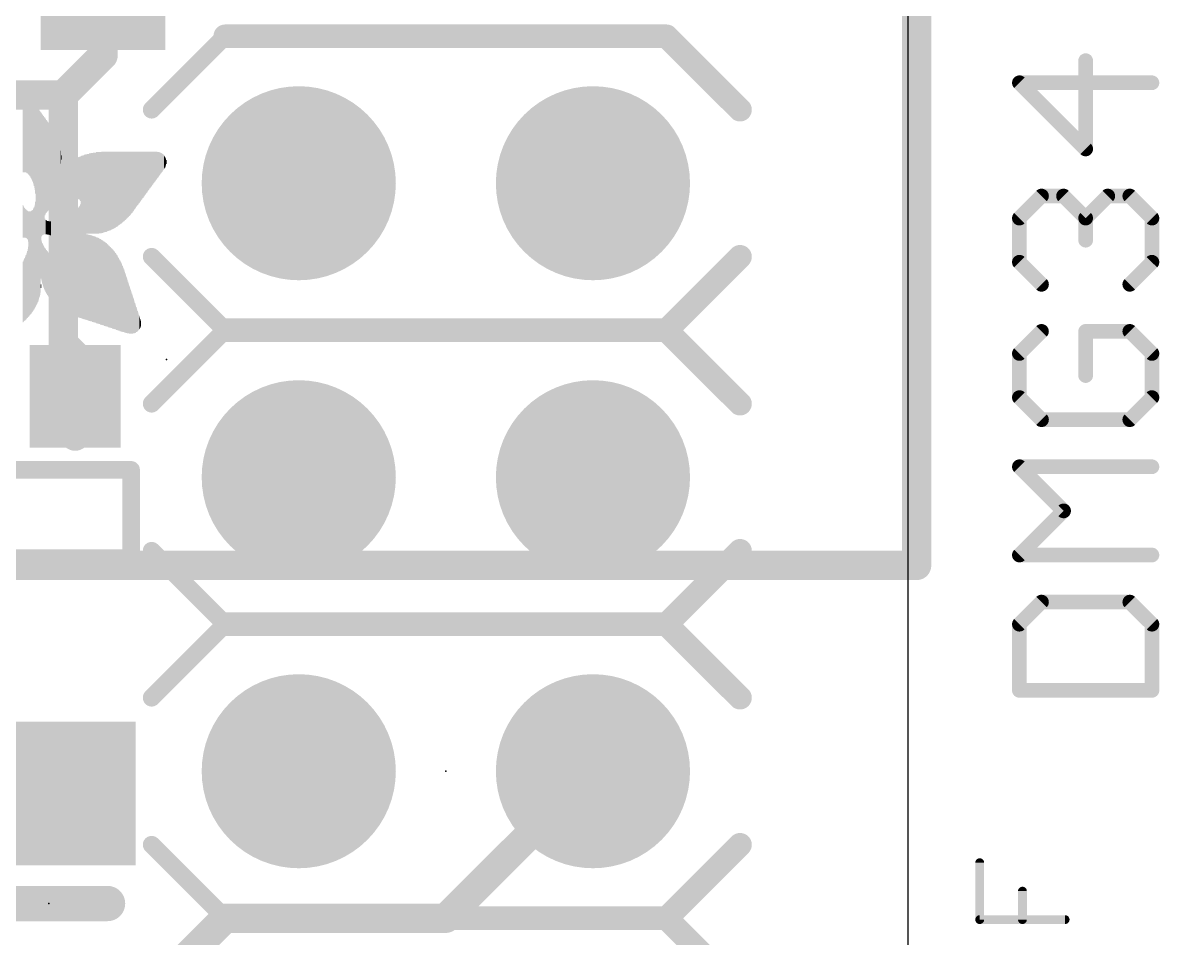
# Model space of a CAD drawing. Extents: x -1.7 to 22.2, y -4.7 to 22.
# Drawn here: x 12.35 to 22.16, y 5.16 to 13.07 of the extents above; entities that cross this region are included whole.
import ezdxf

# ---------------------------------------------------------------- set-up
doc = ezdxf.new("R2010")
doc.units = 0
for name, color, linetype in [('1', 12, 'CONTINUOUS'), ('17', 110, 'CONTINUOUS'), ('20', 4, 'CONTINUOUS'), ('21', 40, 'CONTINUOUS'), ('23', 53, 'CONTINUOUS'), ('27', 253, 'CONTINUOUS')]:
    doc.layers.add(name, color=color, linetype=linetype)

# ---------------------------------------------------------------- blocks, each defined once
blk = doc.blocks.new('RECT')
blk.add_solid([(-0.5, -0.5), (0.5, -0.5), (-0.5, 0.5), (0.5, 0.5)])
blk = doc.blocks.new('ROUNDP')
at = {"const_width": 0.5}
blk.add_lwpolyline([(0, -0.25, 1), (0, 0.25, 1), (0, -0.25)], format="xyb", dxfattribs=at)

msp = doc.modelspace()

# ---------------------------------------------------------------- linework, layer by layer
at = {"layer": '1', "const_width": 0.254}
for points in [[(20.066, 8.382), (20.066, 20.066)], [(13.042, 12.788), (13.042, 13.335)], [(12.7, 12.446), (13.042, 12.788)], [(9.491, 12.446), (12.7, 12.446)], [(12.7, 10.2979), (12.7, 12.446)], [(12.7, 10.2979), (12.8016, 10.1963)], [(12.8016, 10.1963), (12.8016, 9.8425)], [(12.8016, 9.4996), (12.8016, 9.8425)], [(0.127, 8.382), (20.066, 8.382)], [(16.002, 5.334), (17.272, 6.604)], [(12.573, 6.411), (11.11, 6.411)], [(13.274, 4.511), (14.097, 5.334)], [(14.097, 5.334), (16.002, 5.334)]]:
    msp.add_lwpolyline(points, dxfattribs=at)
at = {"layer": '1', "const_width": 0.127}
for points in [[(13.0869, 12.7431, 1), (12.9971, 12.8329)], [(12.9785, 12.788, 1), (13.1055, 12.788)], [(12.7635, 12.446, 1), (12.6365, 12.446)], [(12.7, 12.3825, 1), (12.7, 12.5095)], [(12.6551, 12.4909, 1), (12.7449, 12.4011)], [(12.7449, 10.3428, 1), (12.6551, 10.253)], [(12.6365, 10.2979, 1), (12.7635, 10.2979)], [(12.8651, 10.1963, 1), (12.7381, 10.1963)], [(12.7567, 10.1514, 1), (12.8465, 10.2412)], [(12.8651, 9.8425, 1), (12.7381, 9.8425)], [(12.7381, 9.8425, 1), (12.8651, 9.8425)], [(12.7381, 9.4996, 1), (12.8651, 9.4996)], [(20.0025, 8.382, 1), (20.1295, 8.382)], [(20.066, 8.3185, 1), (20.066, 8.4455)], [(17.3169, 6.5591, 1), (17.2271, 6.6489)], [(12.573, 6.3475, 1), (12.573, 6.4745)], [(14.097, 5.3975, 1), (14.097, 5.2705)], [(14.1419, 5.2891, 1), (14.0521, 5.3789)], [(15.9571, 5.3789, 1), (16.0469, 5.2891)], [(16.002, 5.2705, 1), (16.002, 5.3975)]]:
    msp.add_lwpolyline(points, format="xyb", dxfattribs=at)
at = {"layer": '20'}
msp.add_line((19.9898, 17.272), (19.9898, 0), dxfattribs=at)
at = {"layer": '21'}
for points, const_width in [([(14.097, 12.954), (17.907, 12.954)], 0.2032), ([(17.907, 12.954), (18.542, 12.319)], 0.2032), ([(14.097, 12.954), (13.462, 12.319)], 0.1524), ([(13.462, 11.049), (14.097, 10.414)], 0.1524), ([(18.542, 11.049), (17.907, 10.414)], 0.2032), ([(17.907, 10.414), (14.097, 10.414)], 0.2032), ([(17.907, 10.414), (18.542, 9.779)], 0.2032), ([(14.097, 10.414), (13.462, 9.779)], 0.1524), ([(10.3886, 9.2075), (13.2842, 9.2075)], 0.1524), ([(13.2842, 9.2075), (13.2842, 8.4455)], 0.1524), ([(13.462, 8.509), (14.097, 7.874)], 0.1524), ([(18.542, 8.509), (17.907, 7.874)], 0.2032), ([(13.2842, 8.4455), (10.3886, 8.4455)], 0.1524), ([(14.097, 7.874), (13.462, 7.239)], 0.1524), ([(17.907, 7.874), (14.097, 7.874)], 0.2032), ([(17.907, 7.874), (18.542, 7.239)], 0.2032), ([(13.462, 5.969), (14.097, 5.334)], 0.1524), ([(18.542, 5.969), (17.907, 5.334)], 0.2032), ([(13.081, 5.461), (12.065, 5.461)], 0.3048), ([(14.097, 5.334), (13.462, 4.699)], 0.1524), ([(17.907, 5.334), (14.097, 5.334)], 0.2032), ([(14.097, 5.334), (17.907, 5.334)], 0.2032), ([(17.907, 5.334), (18.542, 4.699)], 0.2032)]:
    msp.add_lwpolyline(points, dxfattribs=dict(at, const_width=const_width))
for points, const_width in [([(14.097, 13.0048, 1), (14.097, 12.9032)], 0.1016), ([(17.9429, 12.9899, 1), (17.8711, 12.9181)], 0.1016), ([(17.907, 12.9032, 1), (17.907, 13.0048)], 0.1016), ([(14.1239, 12.9271, 1), (14.0701, 12.9809)], 0.0762), ([(13.4351, 12.3459, 1), (13.4889, 12.2921)], 0.0762), ([(18.5061, 12.2831, 1), (18.5779, 12.3549)], 0.1016), ([(13.4889, 11.0759, 1), (13.4351, 11.0221)], 0.0762), ([(18.5779, 11.0131, 1), (18.5061, 11.0849)], 0.1016), ([(14.097, 10.4648, 1), (14.097, 10.3632)], 0.1016), ([(17.9429, 10.4499, 1), (17.8711, 10.3781)], 0.1016), ([(17.8711, 10.4499, 1), (17.9429, 10.3781)], 0.1016), ([(17.907, 10.3632, 1), (17.907, 10.4648)], 0.1016), ([(14.1239, 10.3871, 1), (14.0701, 10.4409)], 0.0762), ([(14.0701, 10.3871, 1), (14.1239, 10.4409)], 0.0762), ([(13.4351, 9.8059, 1), (13.4889, 9.7521)], 0.0762), ([(18.5061, 9.7431, 1), (18.5779, 9.8149)], 0.1016), ([(13.3223, 9.2075, 1), (13.2461, 9.2075)], 0.0762), ([(13.2842, 9.1694, 1), (13.2842, 9.2456)], 0.0762), ([(13.4889, 8.5359, 1), (13.4351, 8.4821)], 0.0762), ([(18.5779, 8.4731, 1), (18.5061, 8.5449)], 0.1016), ([(13.2461, 8.4455, 1), (13.3223, 8.4455)], 0.0762), ([(13.2842, 8.4074, 1), (13.2842, 8.4836)], 0.0762), ([(14.097, 7.9248, 1), (14.097, 7.8232)], 0.1016), ([(14.1239, 7.8471, 1), (14.0701, 7.9009)], 0.0762), ([(17.9429, 7.9099, 1), (17.8711, 7.8381)], 0.1016), ([(17.8711, 7.9099, 1), (17.9429, 7.8381)], 0.1016), ([(17.907, 7.8232, 1), (17.907, 7.9248)], 0.1016), ([(14.0701, 7.8471, 1), (14.1239, 7.9009)], 0.0762), ([(13.4351, 7.2659, 1), (13.4889, 7.2121)], 0.0762), ([(18.5061, 7.2031, 1), (18.5779, 7.2749)], 0.1016), ([(13.4889, 5.9959, 1), (13.4351, 5.9421)], 0.0762), ([(18.5779, 5.9331, 1), (18.5061, 6.0049)], 0.1016), ([(13.081, 5.3848, 1), (13.081, 5.5372)], 0.1524), ([(14.097, 5.3848, 1), (14.097, 5.2832)], 0.1016), ([(14.097, 5.3848, 1), (14.097, 5.2832)], 0.1016), ([(14.1239, 5.3071, 1), (14.0701, 5.3609)], 0.0762), ([(14.0701, 5.3071, 1), (14.1239, 5.3609)], 0.0762), ([(17.9429, 5.3699, 1), (17.8711, 5.2981)], 0.1016), ([(17.8711, 5.3699, 1), (17.9429, 5.2981)], 0.1016), ([(17.907, 5.2832, 1), (17.907, 5.3848)], 0.1016), ([(17.907, 5.2832, 1), (17.907, 5.3848)], 0.1016)]:
    msp.add_lwpolyline(points, format="xyb", dxfattribs=dict(at, const_width=const_width))
at = {"layer": '23'}
for p in [(13.589, 10.16), (16.002, 6.604), (12.573, 5.461)]:
    msp.add_point(p, dxfattribs=at)
at = {"layer": '27'}
for points, const_width in [([(21.526, 11.9801), (21.526, 12.7427)], 0.127), ([(22.098, 12.5521), (20.954, 12.5521)], 0.127), ([(20.954, 12.5521), (21.526, 11.9801)], 0.127), ([(20.954, 11.3827), (21.1447, 11.5733)], 0.127), ([(21.1447, 11.5733), (21.3354, 11.5733)], 0.127), ([(21.3354, 11.5733), (21.526, 11.3827)], 0.127), ([(21.526, 11.3827), (21.7167, 11.5733)], 0.127), ([(21.7167, 11.5733), (21.9073, 11.5733)], 0.127), ([(21.9073, 11.5733), (22.098, 11.3827)], 0.127), ([(20.954, 11.0014), (20.954, 11.3827)], 0.127), ([(21.526, 11.3827), (21.526, 11.192)], 0.127), ([(22.098, 11.3827), (22.098, 11.0014)], 0.127), ([(21.1447, 10.8107), (20.954, 11.0014)], 0.127), ([(22.098, 11.0014), (21.9073, 10.8107)], 0.127), ([(21.1447, 10.4039), (20.954, 10.2133)], 0.127), ([(21.9073, 10.4039), (21.526, 10.4039)], 0.127), ([(21.526, 10.4039), (21.526, 10.0226)], 0.127), ([(22.098, 10.2133), (21.9073, 10.4039)], 0.127), ([(20.954, 10.2133), (20.954, 9.832)], 0.127), ([(22.098, 9.832), (22.098, 10.2133)], 0.127), ([(20.954, 9.832), (21.1447, 9.6413)], 0.127), ([(21.9073, 9.6413), (22.098, 9.832)], 0.127), ([(21.1447, 9.6413), (21.9073, 9.6413)], 0.127), ([(21.3354, 8.8532), (20.954, 9.2345)], 0.127), ([(20.954, 9.2345), (22.098, 9.2345)], 0.127), ([(20.954, 8.4719), (21.3354, 8.8532)], 0.127), ([(22.098, 8.4719), (20.954, 8.4719)], 0.127), ([(21.1447, 8.0652), (20.954, 7.8745)], 0.127), ([(21.9073, 8.0652), (21.1447, 8.0652)], 0.127), ([(22.098, 7.8745), (21.9073, 8.0652)], 0.127), ([(20.954, 7.8745), (20.954, 7.3025)], 0.127), ([(22.098, 7.3025), (22.098, 7.8745)], 0.127), ([(20.954, 7.3025), (22.098, 7.3025)], 0.127), ([(20.6115, 5.3222), (20.6115, 5.8137)], 0.0762), ([(20.9801, 5.3222), (20.9801, 5.5679)], 0.0762), ([(21.3487, 5.3222), (20.6115, 5.3222)], 0.0762)]:
    msp.add_lwpolyline(points, dxfattribs=dict(at, const_width=const_width))
for points, const_width in [([(21.5578, 12.7427, 1), (21.4943, 12.7427)], 0.0635), ([(20.954, 12.5838, 1), (20.954, 12.5203)], 0.0635), ([(20.9765, 12.5745, 1), (20.9316, 12.5296)], 0.0635), ([(22.098, 12.5203, 1), (22.098, 12.5838)], 0.0635), ([(21.4943, 11.9801, 1), (21.5578, 11.9801)], 0.0635), ([(21.5036, 11.9576, 1), (21.5485, 12.0025)], 0.0635), ([(21.1447, 11.6051, 1), (21.1447, 11.5416)], 0.0635), ([(21.1671, 11.5509, 1), (21.1222, 11.5958)], 0.0635), ([(21.3578, 11.5958, 1), (21.3129, 11.5509)], 0.0635), ([(21.3354, 11.5416, 1), (21.3354, 11.6051)], 0.0635), ([(21.7167, 11.6051, 1), (21.7167, 11.5416)], 0.0635), ([(21.7391, 11.5509, 1), (21.6942, 11.5958)], 0.0635), ([(21.9298, 11.5958, 1), (21.8849, 11.5509)], 0.0635), ([(21.9073, 11.5416, 1), (21.9073, 11.6051)], 0.0635), ([(20.9858, 11.3827, 1), (20.9223, 11.3827)], 0.0635), ([(20.9316, 11.4051, 1), (20.9765, 11.3602)], 0.0635), ([(21.5578, 11.3827, 1), (21.4943, 11.3827)], 0.0635), ([(21.5036, 11.4051, 1), (21.5485, 11.3602)], 0.0635), ([(21.5036, 11.3602, 1), (21.5485, 11.4051)], 0.0635), ([(22.1298, 11.3827, 1), (22.0663, 11.3827)], 0.0635), ([(22.0755, 11.3602, 1), (22.1205, 11.4051)], 0.0635), ([(21.4943, 11.192, 1), (21.5578, 11.192)], 0.0635), ([(20.9765, 11.0238, 1), (20.9316, 10.9789)], 0.0635), ([(20.9223, 11.0014, 1), (20.9858, 11.0014)], 0.0635), ([(22.0663, 11.0014, 1), (22.1298, 11.0014)], 0.0635), ([(22.1205, 10.9789, 1), (22.0755, 11.0238)], 0.0635), ([(21.1222, 10.7882, 1), (21.1671, 10.8331)], 0.0635), ([(21.8849, 10.8331, 1), (21.9298, 10.7882)], 0.0635), ([(21.1671, 10.3815, 1), (21.1222, 10.4264)], 0.0635), ([(21.526, 10.4357, 1), (21.526, 10.3722)], 0.0635), ([(21.5578, 10.4039, 1), (21.4943, 10.4039)], 0.0635), ([(21.9298, 10.4264, 1), (21.8849, 10.3815)], 0.0635), ([(21.9073, 10.3722, 1), (21.9073, 10.4357)], 0.0635), ([(20.9858, 10.2133, 1), (20.9223, 10.2133)], 0.0635), ([(20.9316, 10.2357, 1), (20.9765, 10.1908)], 0.0635), ([(22.1298, 10.2133, 1), (22.0663, 10.2133)], 0.0635), ([(22.0755, 10.1908, 1), (22.1205, 10.2357)], 0.0635), ([(21.4943, 10.0226, 1), (21.5578, 10.0226)], 0.0635), ([(20.9765, 9.8544, 1), (20.9316, 9.8095)], 0.0635), ([(20.9223, 9.832, 1), (20.9858, 9.832)], 0.0635), ([(22.0663, 9.832, 1), (22.1298, 9.832)], 0.0635), ([(22.1205, 9.8095, 1), (22.0755, 9.8544)], 0.0635), ([(21.1447, 9.673, 1), (21.1447, 9.6095)], 0.0635), ([(21.1222, 9.6188, 1), (21.1671, 9.6637)], 0.0635), ([(21.8849, 9.6637, 1), (21.9298, 9.6188)], 0.0635), ([(21.9073, 9.6095, 1), (21.9073, 9.673)], 0.0635), ([(20.954, 9.2663, 1), (20.954, 9.2028)], 0.0635), ([(20.9765, 9.257, 1), (20.9316, 9.2121)], 0.0635), ([(22.098, 9.2028, 1), (22.098, 9.2663)], 0.0635), ([(21.3578, 8.8308, 1), (21.3129, 8.8757)], 0.0635), ([(21.3129, 8.8308, 1), (21.3578, 8.8757)], 0.0635), ([(20.954, 8.5036, 1), (20.954, 8.4401)], 0.0635), ([(20.9316, 8.4943, 1), (20.9765, 8.4494)], 0.0635), ([(22.098, 8.4401, 1), (22.098, 8.5036)], 0.0635), ([(21.1447, 8.0969, 1), (21.1447, 8.0334)], 0.0635), ([(21.1671, 8.0427, 1), (21.1222, 8.0876)], 0.0635), ([(21.9298, 8.0876, 1), (21.8849, 8.0427)], 0.0635), ([(21.9073, 8.0334, 1), (21.9073, 8.0969)], 0.0635), ([(20.9858, 7.8745, 1), (20.9223, 7.8745)], 0.0635), ([(20.9316, 7.8969, 1), (20.9765, 7.852)], 0.0635), ([(22.1298, 7.8745, 1), (22.0663, 7.8745)], 0.0635), ([(22.0755, 7.852, 1), (22.1205, 7.8969)], 0.0635), ([(20.954, 7.3342, 1), (20.954, 7.2708)], 0.0635), ([(22.098, 7.2708, 1), (22.098, 7.3342)], 0.0635), ([(20.9223, 7.3025, 1), (20.9858, 7.3025)], 0.0635), ([(22.0663, 7.3025, 1), (22.1298, 7.3025)], 0.0635), ([(20.6305, 5.8137, 1), (20.5924, 5.8137)], 0.0381), ([(20.9991, 5.5679, 1), (20.961, 5.5679)], 0.0381), ([(20.6115, 5.3412, 1), (20.6115, 5.3031)], 0.0381), ([(20.5924, 5.3222, 1), (20.6305, 5.3222)], 0.0381), ([(20.961, 5.3222, 1), (20.9991, 5.3222)], 0.0381), ([(21.3487, 5.3031, 1), (21.3487, 5.3412)], 0.0381)]:
    msp.add_lwpolyline(points, format="xyb", dxfattribs=dict(at, const_width=const_width))

# ---------------------------------------------------------------- block references
at = {"layer": '1', "xscale": 1.075, "rotation": 180}
msp.add_blockref('RECT', (13.042, 13.335), dxfattribs=at)
at = {"layer": '1', "xscale": 0.7874, "yscale": 0.889}
msp.add_blockref('RECT', (12.8016, 9.8425), dxfattribs=at)
at = {"layer": '1', "xscale": 1.24, "yscale": 1.5, "rotation": 270}
msp.add_blockref('RECT', (12.573, 6.411), dxfattribs=at)
at = {"layer": '17', "xscale": 1.6764, "yscale": 1.6764, "rotation": 270}
for p in [(14.732, 11.684), (17.272, 11.684), (14.732, 9.144), (17.272, 9.144), (14.732, 6.604), (17.272, 6.604)]:
    msp.add_blockref('ROUNDP', p, dxfattribs=at)
at = {"layer": '21', "rotation": 90}
for p, xscale, yscale in [((12.3508, 12.145), 0.7354, 0.0039), ((12.3546, 12.1431), 0.7316, 0.0038), ((12.3584, 12.1393), 0.7239, 0.0038), ((12.3622, 12.1374), 0.7201, 0.0038), ((12.366, 12.1336), 0.7125, 0.0038), ((12.3698, 12.1317), 0.7087, 0.0038), ((12.3736, 12.1298), 0.7049, 0.0038), ((12.3774, 12.126), 0.6973, 0.0038), ((12.3812, 12.1222), 0.6973, 0.0038), ((12.385, 12.1164), 0.6934, 0.0038), ((12.3889, 12.1145), 0.6896, 0.0039), ((12.3927, 12.1107), 0.6896, 0.0038), ((12.3965, 12.105), 0.6858, 0.0038), ((12.4003, 12.1012), 0.6858, 0.0038), ((12.4041, 12.0955), 0.682, 0.0038), ((12.4079, 12.0898), 0.6858, 0.0038), ((12.4117, 12.086), 0.6858, 0.0038), ((12.4155, 12.0783), 0.6858, 0.0038), ((12.4193, 12.0726), 0.6896, 0.0038), ((12.4231, 12.0688), 0.6896, 0.0038), ((12.4269, 12.0593), 0.6934, 0.0039), ((12.4308, 12.0536), 0.6972, 0.0038), ((12.4346, 12.046), 0.6973, 0.0038), ((12.4384, 12.0384), 0.7049, 0.0038), ((12.4422, 12.0307), 0.7124, 0.0038), ((12.446, 12.0193), 0.7201, 0.0038), ((12.4498, 12.0098), 0.7315, 0.0038), ((12.4536, 11.9964), 0.743, 0.0038), ((12.4574, 11.9793), 0.7696, 0.0038), ((12.4612, 11.4897), 1.7412, 0.0038), ((12.465, 11.4897), 1.726, 0.0039), ((12.4689, 11.4916), 1.7145, 0.0038), ((12.4727, 11.4935), 1.703, 0.0038), ((12.4765, 11.4935), 1.6878, 0.0038), ((12.4803, 11.4954), 1.6764, 0.0038), ((12.4841, 11.4973), 1.6574, 0.0038), ((12.4879, 11.5012), 1.6421, 0.0038), ((12.4917, 11.505), 1.6269, 0.0038), ((12.4955, 11.5068), 1.6078, 0.0038), ((12.4993, 11.5126), 1.5887, 0.0038), ((12.5031, 11.5183), 1.5621, 0.0039), ((12.507, 11.5773), 1.4364, 0.0038), ((12.5108, 11.7564), 1.0706, 0.0038), ((12.5146, 11.7564), 1.0554, 0.0038), ((12.5184, 11.7564), 1.0478, 0.0038), ((12.5222, 11.7545), 1.0363, 0.0038), ((12.526, 11.7545), 1.0287, 0.0038), ((12.5298, 11.7526), 1.0249, 0.0038), ((12.5336, 11.7507), 1.0135, 0.0038), ((12.5374, 11.7488), 1.0097, 0.0038), ((12.5412, 11.8288), 0.842, 0.0039), ((12.5451, 11.8288), 0.8268, 0.0038), ((12.5489, 11.8307), 0.8154, 0.0038), ((12.5527, 11.8288), 0.8039, 0.0038), ((12.5565, 11.8307), 0.7925, 0.0038), ((12.5603, 11.8307), 0.7848, 0.0038), ((12.5641, 11.8288), 0.7734, 0.0038), ((12.5679, 11.8288), 0.7658, 0.0038), ((12.5717, 11.8269), 0.7544, 0.0038), ((12.5755, 11.8269), 0.7468, 0.0038), ((12.5793, 11.8269), 0.7391, 0.0039), ((12.5832, 11.825), 0.7277, 0.0038), ((12.587, 11.825), 0.7201, 0.0038), ((12.5908, 11.825), 0.7125, 0.0038), ((12.5946, 11.8231), 0.7011, 0.0038), ((12.5984, 11.8231), 0.6934, 0.0038), ((12.6022, 11.8193), 0.6858, 0.0038), ((12.606, 11.8174), 0.6743, 0.0038), ((12.6098, 11.8174), 0.6667, 0.0038), ((12.6136, 11.8155), 0.6553, 0.0038), ((12.6174, 11.8117), 0.6477, 0.0039), ((12.6213, 11.8098), 0.6363, 0.0038), ((12.6251, 11.8078), 0.6248, 0.0038), ((12.6289, 11.8059), 0.621, 0.0038), ((12.6327, 11.8021), 0.6058, 0.0038), ((12.6365, 11.7983), 0.5982, 0.0038), ((12.6403, 11.7964), 0.5868, 0.0038), ((12.6441, 11.9107), 0.3429, 0.0038), ((12.6479, 11.9107), 0.32, 0.0038), ((12.6517, 11.9126), 0.301, 0.0038), ((12.6555, 11.9107), 0.282, 0.0039), ((12.6594, 11.9107), 0.259, 0.0038), ((12.6632, 11.9107), 0.2362, 0.0038), ((12.667, 11.9107), 0.2134, 0.0038), ((12.6708, 11.9107), 0.1828, 0.0038), ((12.6746, 11.9088), 0.1486, 0.0038), ((12.6784, 11.9088), 0.1105, 0.0038), ((12.6822, 11.9069), 0.0381, 0.0038), ((12.7698, 11.7145), 0.3238, 0.0039), ((12.7737, 11.7164), 0.3276, 0.0038), ((12.7775, 11.7164), 0.3276, 0.0038), ((12.7813, 11.7183), 0.3314, 0.0038), ((12.7851, 11.7202), 0.3352, 0.0038), ((12.7889, 11.7202), 0.3352, 0.0038), ((12.7927, 11.7221), 0.339, 0.0038), ((12.7965, 11.7221), 0.339, 0.0038), ((12.8003, 11.7241), 0.3429, 0.0038), ((12.8041, 11.7241), 0.3429, 0.0038), ((12.8079, 11.726), 0.3467, 0.0039), ((12.8118, 11.726), 0.3467, 0.0038), ((12.8156, 11.7279), 0.3505, 0.0038), ((12.8194, 11.7259), 0.3544, 0.0038), ((12.8232, 11.7278), 0.3582, 0.0038), ((12.827, 11.7278), 0.3582, 0.0038), ((12.8308, 11.7278), 0.3658, 0.0038), ((12.8346, 11.7278), 0.3658, 0.0038), ((12.8384, 11.7278), 0.3734, 0.0038), ((12.8422, 11.7259), 0.3772, 0.0038), ((12.846, 11.7221), 0.3848, 0.0039), ((12.8499, 11.2192), 1.3983, 0.0038), ((12.8537, 11.2172), 1.4021, 0.0038), ((12.8575, 11.2192), 1.4059, 0.0038), ((12.8613, 11.2192), 1.4059, 0.0038), ((12.8651, 11.2172), 1.4097, 0.0038), ((12.8689, 11.2192), 1.4135, 0.0038), ((12.8727, 11.2192), 1.4135, 0.0038), ((12.8765, 11.2172), 1.4173, 0.0038), ((12.8803, 11.2192), 1.4211, 0.0038), ((12.8841, 11.2192), 1.4211, 0.0039), ((12.888, 11.2172), 1.4249, 0.0038), ((12.8918, 11.2192), 1.4288, 0.0038), ((12.8956, 11.2192), 1.4288, 0.0038), ((12.8994, 11.5907), 0.6858, 0.0038), ((12.9032, 11.5907), 0.6858, 0.0038), ((12.907, 11.5926), 0.6896, 0.0038), ((12.9108, 11.5926), 0.6896, 0.0038), ((12.9146, 11.5926), 0.6896, 0.0038), ((12.9184, 11.5926), 0.6896, 0.0038), ((12.9223, 11.5945), 0.6934, 0.0039), ((12.9261, 11.5945), 0.6934, 0.0038), ((12.9299, 11.5945), 0.6934, 0.0038), ((12.9337, 11.5945), 0.6934, 0.0038), ((12.9375, 11.5964), 0.6972, 0.0038), ((12.9413, 11.5964), 0.6972, 0.0038), ((12.9451, 11.5964), 0.6972, 0.0038), ((12.9489, 11.5964), 0.6972, 0.0038), ((12.9527, 11.5964), 0.6972, 0.0038), ((12.9565, 11.5983), 0.701, 0.0038), ((12.9604, 11.5983), 0.701, 0.0039), ((12.9642, 11.5983), 0.701, 0.0038), ((12.968, 11.5983), 0.701, 0.0038), ((12.9718, 11.5983), 0.701, 0.0038), ((12.9756, 11.5983), 0.701, 0.0038), ((12.9794, 11.5983), 0.701, 0.0038), ((12.9832, 11.6002), 0.7048, 0.0038), ((12.987, 11.6002), 0.7048, 0.0038), ((12.9908, 11.6002), 0.7048, 0.0038), ((12.9946, 11.6002), 0.7048, 0.0038), ((12.9985, 11.6002), 0.7048, 0.0039), ((13.0023, 11.6002), 0.7048, 0.0038), ((13.0061, 11.6002), 0.7048, 0.0038), ((13.0099, 11.6021), 0.701, 0.0038), ((13.0137, 11.6021), 0.701, 0.0038), ((13.0175, 11.6021), 0.701, 0.0038), ((13.0213, 11.6021), 0.701, 0.0038), ((13.0251, 11.6021), 0.701, 0.0038), ((13.0289, 11.604), 0.7048, 0.0038), ((13.0327, 11.6059), 0.701, 0.0038), ((13.0366, 11.6059), 0.701, 0.0039), ((13.0404, 11.6059), 0.701, 0.0038), ((13.0442, 11.6059), 0.701, 0.0038), ((13.048, 11.6078), 0.6972, 0.0038), ((13.0518, 11.6078), 0.6972, 0.0038), ((13.0556, 11.6078), 0.6972, 0.0038), ((13.0594, 11.6097), 0.6934, 0.0038), ((13.0632, 11.6097), 0.6934, 0.0038), ((13.067, 11.6097), 0.6934, 0.0038), ((13.0708, 11.6097), 0.6934, 0.0038), ((13.0747, 11.6116), 0.6896, 0.0039), ((13.0785, 11.6116), 0.6896, 0.0038), ((13.0823, 11.6135), 0.6858, 0.0038), ((13.0861, 11.6135), 0.6858, 0.0038), ((13.0899, 11.6135), 0.6858, 0.0038), ((13.0937, 11.6154), 0.682, 0.0038), ((13.0975, 11.6154), 0.682, 0.0038), ((13.1013, 11.6173), 0.6782, 0.0038), ((13.1051, 11.6173), 0.6782, 0.0038), ((13.1089, 11.6173), 0.6782, 0.0038), ((13.1128, 11.6192), 0.6744, 0.0039), ((13.1166, 11.6192), 0.6744, 0.0038), ((13.1204, 11.6212), 0.6705, 0.0038), ((13.1242, 11.6212), 0.6705, 0.0038), ((13.128, 11.6231), 0.6667, 0.0038), ((13.1318, 11.6231), 0.6667, 0.0038), ((13.1356, 11.625), 0.6629, 0.0038), ((13.1394, 11.625), 0.6629, 0.0038), ((13.1432, 11.6269), 0.6591, 0.0038), ((13.147, 11.6288), 0.6553, 0.0038), ((13.1509, 11.6288), 0.6553, 0.0039), ((13.1547, 11.6307), 0.6515, 0.0038), ((13.1585, 11.6307), 0.6515, 0.0038), ((13.1623, 11.6326), 0.6477, 0.0038), ((13.1661, 11.6345), 0.6439, 0.0038), ((13.1699, 11.6345), 0.6439, 0.0038), ((13.1737, 11.6364), 0.6401, 0.0038), ((13.1775, 11.6383), 0.6363, 0.0038), ((13.1813, 11.6402), 0.6324, 0.0038), ((13.1851, 11.6402), 0.6324, 0.0038), ((13.189, 11.6421), 0.6286, 0.0039), ((13.1928, 11.644), 0.6248, 0.0038), ((13.1966, 11.6459), 0.621, 0.0038), ((13.2004, 11.6459), 0.621, 0.0038), ((13.2042, 11.6478), 0.6172, 0.0038), ((13.208, 11.6497), 0.6134, 0.0038), ((13.2118, 11.6516), 0.6096, 0.0038), ((13.2156, 11.6535), 0.6058, 0.0038), ((13.2194, 11.6535), 0.6058, 0.0038), ((13.2232, 11.6554), 0.602, 0.0038), ((13.2271, 11.6573), 0.5982, 0.0039), ((13.2309, 11.6593), 0.5943, 0.0038), ((13.2347, 11.6612), 0.5905, 0.0038), ((13.2385, 11.6631), 0.5867, 0.0038), ((13.2423, 11.665), 0.5829, 0.0038), ((13.2461, 11.6669), 0.5791, 0.0038), ((13.2499, 11.6688), 0.5753, 0.0038), ((13.2537, 11.6707), 0.5715, 0.0038), ((13.2575, 11.6726), 0.5677, 0.0038), ((13.2613, 11.6745), 0.5639, 0.0038), ((13.2652, 11.6764), 0.5601, 0.0039), ((13.269, 11.6783), 0.5562, 0.0038), ((13.2728, 11.6802), 0.5524, 0.0038), ((13.2766, 11.6821), 0.5486, 0.0038), ((13.2804, 11.684), 0.5448, 0.0038), ((13.2842, 11.6878), 0.5372, 0.0038), ((13.288, 11.6897), 0.5334, 0.0038), ((13.2918, 11.6916), 0.5296, 0.0038), ((13.2956, 11.6935), 0.5258, 0.0038), ((13.2994, 11.6974), 0.5181, 0.0038), ((13.3033, 11.6993), 0.5143, 0.0039), ((13.3071, 11.7012), 0.5105, 0.0038), ((13.3109, 11.705), 0.5029, 0.0038), ((13.3147, 11.7069), 0.4991, 0.0038), ((13.3185, 11.7088), 0.4953, 0.0038), ((13.3223, 11.7126), 0.4877, 0.0038), ((13.3261, 11.7145), 0.4839, 0.0038), ((13.3299, 11.7183), 0.4762, 0.0038), ((13.3337, 11.7202), 0.4724, 0.0038), ((13.3375, 11.7221), 0.4686, 0.0038), ((13.3414, 11.7259), 0.461, 0.0039), ((13.3452, 11.7278), 0.4572, 0.0038), ((13.349, 11.7297), 0.4534, 0.0038), ((13.3528, 11.7335), 0.4458, 0.0038), ((13.3566, 11.7355), 0.4419, 0.0038), ((13.3604, 11.7374), 0.4381, 0.0038), ((13.3642, 11.7412), 0.4305, 0.0038), ((13.368, 11.7431), 0.4267, 0.0038), ((13.3718, 11.7469), 0.4191, 0.0038), ((13.3756, 11.7488), 0.4153, 0.0038), ((13.3795, 11.7507), 0.4115, 0.0039), ((13.3833, 11.7545), 0.4038, 0.0038), ((13.3871, 11.7564), 0.4, 0.0038), ((13.3909, 11.7583), 0.3962, 0.0038), ((13.3947, 11.7621), 0.3886, 0.0038), ((13.3985, 11.764), 0.3848, 0.0038), ((13.4023, 11.7678), 0.3772, 0.0038), ((13.4061, 11.7697), 0.3734, 0.0038), ((13.4099, 11.7716), 0.3696, 0.0038), ((13.4137, 11.7755), 0.3619, 0.0038), ((13.4176, 11.7774), 0.3581, 0.0039), ((13.4214, 11.7793), 0.3543, 0.0038), ((13.4252, 11.7831), 0.3467, 0.0038), ((13.429, 11.785), 0.3429, 0.0038), ((13.4328, 11.7869), 0.3391, 0.0038), ((13.4366, 11.7907), 0.3315, 0.0038), ((13.4404, 11.7926), 0.3276, 0.0038), ((13.4442, 11.7964), 0.32, 0.0038), ((13.448, 11.7983), 0.3162, 0.0038), ((13.4518, 11.8002), 0.3124, 0.0038), ((13.4557, 11.804), 0.3048, 0.0039), ((13.4595, 11.8059), 0.301, 0.0038), ((13.4633, 11.8078), 0.2972, 0.0038), ((13.4671, 11.8117), 0.2895, 0.0038), ((13.4709, 11.8136), 0.2857, 0.0038), ((13.4747, 11.8155), 0.2819, 0.0038), ((13.4785, 11.8193), 0.2743, 0.0038), ((13.4823, 11.8212), 0.2705, 0.0038), ((13.4861, 11.825), 0.2629, 0.0038), ((13.4899, 11.8269), 0.2591, 0.0038), ((13.4938, 11.8288), 0.2553, 0.0039), ((13.4976, 11.8326), 0.2476, 0.0038), ((13.5014, 11.8345), 0.2438, 0.0038), ((13.5052, 11.8364), 0.24, 0.0038), ((13.509, 11.8402), 0.2324, 0.0038), ((13.5128, 11.8402), 0.2248, 0.0038), ((13.5166, 11.8421), 0.221, 0.0038), ((13.5204, 11.8459), 0.2134, 0.0038), ((13.5242, 11.8479), 0.2095, 0.0038), ((13.528, 11.8517), 0.2019, 0.0038), ((13.5319, 11.8517), 0.1943, 0.0039), ((13.5357, 11.8536), 0.1905, 0.0038), ((13.5395, 11.8574), 0.1829, 0.0038), ((13.5433, 11.8574), 0.1753, 0.0038), ((13.5471, 11.8593), 0.1715, 0.0038), ((13.5509, 11.8612), 0.16, 0.0038), ((13.5547, 11.8612), 0.1524, 0.0038), ((13.5585, 11.865), 0.1448, 0.0038), ((13.5623, 11.865), 0.1372, 0.0038), ((13.5661, 11.865), 0.1295, 0.0038), ((13.57, 11.865), 0.1143, 0.0039), ((13.5738, 11.8669), 0.1029, 0.0038), ((13.5776, 11.865), 0.0914, 0.0038), ((13.5814, 11.865), 0.0762, 0.0038), ((13.5852, 11.8669), 0.0572, 0.0038), ((13.589, 11.8669), 0.0343, 0.0038), ((12.6708, 11.6478), 0.259, 0.0038), ((12.6746, 11.6517), 0.2591, 0.0038), ((12.6784, 11.6536), 0.2629, 0.0038), ((12.6822, 11.6593), 0.2667, 0.0038), ((12.686, 11.6612), 0.2705, 0.0038), ((12.6898, 11.665), 0.2705, 0.0038), ((12.6936, 11.6688), 0.2781, 0.0039), ((12.6975, 11.6707), 0.2819, 0.0038), ((12.7013, 11.6745), 0.2819, 0.0038), ((12.7051, 11.6764), 0.2858, 0.0038), ((12.7089, 11.6802), 0.2858, 0.0038), ((12.7127, 11.6821), 0.2896, 0.0038), ((12.7165, 11.684), 0.2934, 0.0038), ((12.7203, 11.6878), 0.2934, 0.0038), ((12.7241, 11.6897), 0.2972, 0.0038), ((12.7279, 11.6916), 0.301, 0.0038), ((12.7317, 11.6954), 0.301, 0.0039), ((12.7356, 11.6973), 0.3048, 0.0038), ((12.7394, 11.6992), 0.3086, 0.0038), ((12.7432, 11.7012), 0.3125, 0.0038), ((12.747, 11.705), 0.3125, 0.0038), ((12.7508, 11.705), 0.3125, 0.0038), ((12.7546, 11.7069), 0.3163, 0.0038), ((12.7584, 11.7088), 0.3201, 0.0038), ((12.7622, 11.7107), 0.3239, 0.0038), ((12.766, 11.7107), 0.3239, 0.0038), ((12.6441, 11.6211), 0.2286, 0.0038), ((12.6479, 11.625), 0.2363, 0.0038), ((12.6517, 11.6288), 0.2363, 0.0038), ((12.6555, 11.6326), 0.2439, 0.0039), ((12.6594, 11.6364), 0.2438, 0.0038), ((12.6632, 11.6402), 0.2514, 0.0038), ((12.667, 11.644), 0.2514, 0.0038), ((12.3508, 11.3544), 0.2819, 0.0039), ((12.3546, 11.3506), 0.2743, 0.0038), ((12.4498, 11.042), 0.8839, 0.0038), ((12.4536, 11.0516), 0.8953, 0.0038), ((12.4574, 11.0687), 0.9144, 0.0038), ((12.8384, 11.0059), 0.9639, 0.0038), ((12.8422, 11.0058), 0.9716, 0.0038), ((12.846, 11.0115), 0.983, 0.0039), ((12.3584, 11.3468), 0.2667, 0.0038), ((12.3622, 11.345), 0.2629, 0.0038), ((12.366, 11.3411), 0.2552, 0.0038), ((12.3698, 11.3392), 0.2514, 0.0038), ((12.3736, 11.3373), 0.2476, 0.0038), ((12.3774, 11.3335), 0.2476, 0.0038), ((12.3812, 11.3316), 0.2438, 0.0038), ((12.385, 11.3277), 0.2439, 0.0038), ((12.3889, 11.3239), 0.2439, 0.0039), ((12.3927, 11.3201), 0.2515, 0.0038), ((12.3965, 11.3107), 0.2629, 0.0038), ((12.4003, 10.9868), 0.9106, 0.0038), ((12.4041, 10.9887), 0.9068, 0.0038), ((12.4079, 10.9906), 0.903, 0.0038), ((12.4117, 10.9944), 0.8954, 0.0038), ((12.4155, 10.9963), 0.8916, 0.0038), ((12.4193, 10.9982), 0.8878, 0.0038), ((12.4231, 11.002), 0.8878, 0.0038), ((12.4269, 11.0059), 0.8801, 0.0039), ((12.4308, 11.0097), 0.8801, 0.0038), ((12.4346, 11.0135), 0.8801, 0.0038), ((12.4384, 11.0211), 0.8801, 0.0038), ((12.4422, 11.0267), 0.8839, 0.0038), ((12.446, 11.0344), 0.884, 0.0038), ((12.7051, 11.2649), 0.24, 0.0038), ((12.7089, 11.263), 0.2438, 0.0038), ((12.7127, 11.2611), 0.2476, 0.0038), ((12.7165, 11.2591), 0.2591, 0.0038), ((12.7203, 11.2573), 0.2629, 0.0038), ((12.7241, 11.2573), 0.2705, 0.0038), ((12.7279, 11.2553), 0.2743, 0.0038), ((12.7317, 11.2535), 0.2857, 0.0039), ((12.7356, 11.2535), 0.2934, 0.0038), ((12.7394, 11.2497), 0.301, 0.0038), ((12.7432, 11.2497), 0.3086, 0.0038), ((12.747, 11.2459), 0.3163, 0.0038), ((12.7508, 11.2439), 0.3277, 0.0038), ((12.7546, 11.2401), 0.3353, 0.0038), ((12.7584, 11.2383), 0.3467, 0.0038), ((12.7622, 11.2363), 0.3581, 0.0038), ((12.766, 11.2306), 0.3696, 0.0038), ((12.7698, 11.2211), 0.3962, 0.0039), ((12.7737, 10.9848), 0.8763, 0.0038), ((12.7775, 10.983), 0.8801, 0.0038), ((12.7813, 10.9848), 0.8839, 0.0038), ((12.7851, 10.9868), 0.8877, 0.0038), ((12.7889, 10.9868), 0.8953, 0.0038), ((12.7927, 10.9868), 0.8953, 0.0038), ((12.7965, 10.9868), 0.903, 0.0038), ((12.8003, 10.9887), 0.9068, 0.0038), ((12.8041, 10.9906), 0.9106, 0.0038), ((12.8079, 10.9906), 0.9182, 0.0039), ((12.8118, 10.9925), 0.922, 0.0038), ((12.8156, 10.9944), 0.9258, 0.0038), ((12.8194, 10.9944), 0.9334, 0.0038), ((12.8232, 10.9963), 0.9372, 0.0038), ((12.827, 10.9982), 0.941, 0.0038), ((12.8308, 11.0001), 0.9525, 0.0038), ((12.8346, 11.0021), 0.9563, 0.0038), ((12.5412, 11.3106), 0.1334, 0.0039), ((12.5451, 11.3068), 0.1258, 0.0038), ((12.5489, 11.3049), 0.122, 0.0038), ((12.5527, 11.303), 0.1182, 0.0038), ((12.5565, 11.303), 0.1182, 0.0038), ((12.5603, 11.3011), 0.1143, 0.0038), ((12.5641, 11.2992), 0.1181, 0.0038), ((12.5679, 11.2992), 0.1181, 0.0038), ((12.5717, 11.2992), 0.1181, 0.0038), ((12.5755, 11.2973), 0.1143, 0.0038), ((12.5793, 11.2954), 0.1181, 0.0039), ((12.5832, 11.2954), 0.1181, 0.0038), ((12.587, 11.2934), 0.1219, 0.0038), ((12.5908, 11.2934), 0.1219, 0.0038), ((12.5946, 11.2916), 0.1257, 0.0038), ((12.5984, 11.2916), 0.1257, 0.0038), ((12.6022, 11.2896), 0.1295, 0.0038), ((12.606, 11.2896), 0.1295, 0.0038), ((12.6098, 11.2878), 0.1333, 0.0038), ((12.6136, 11.2878), 0.1333, 0.0038), ((12.6174, 11.2878), 0.1409, 0.0039), ((12.6213, 11.2878), 0.1409, 0.0038), ((12.6251, 11.2858), 0.1447, 0.0038), ((12.6289, 11.284), 0.1485, 0.0038), ((12.6327, 11.284), 0.1485, 0.0038), ((12.6365, 11.282), 0.1524, 0.0038), ((12.6403, 11.282), 0.1601, 0.0038), ((12.6441, 11.282), 0.1601, 0.0038), ((12.6479, 11.2802), 0.1639, 0.0038), ((12.6517, 11.2782), 0.1677, 0.0038), ((12.6555, 11.2782), 0.1753, 0.0039), ((12.6594, 11.2764), 0.1791, 0.0038), ((12.6632, 11.2764), 0.1791, 0.0038), ((12.667, 11.2764), 0.1867, 0.0038), ((12.6708, 11.2744), 0.1905, 0.0038), ((12.6746, 11.2726), 0.1943, 0.0038), ((12.6784, 11.2726), 0.2019, 0.0038), ((12.6822, 11.2706), 0.2058, 0.0038), ((12.686, 11.2687), 0.2096, 0.0038), ((12.6898, 11.2687), 0.2172, 0.0038), ((12.6936, 11.2668), 0.221, 0.0039), ((12.6975, 11.2668), 0.2286, 0.0038), ((12.7013, 11.2649), 0.2324, 0.0038), ((12.5108, 11.0173), 0.3467, 0.0038), ((12.8994, 10.8725), 0.7429, 0.0038), ((12.9032, 10.8725), 0.7429, 0.0038), ((12.907, 10.8725), 0.7429, 0.0038), ((12.9108, 10.8705), 0.7467, 0.0038), ((12.9146, 10.8687), 0.7429, 0.0038), ((12.9184, 10.8687), 0.7429, 0.0038), ((12.9223, 10.8667), 0.7467, 0.0039), ((12.9261, 10.8649), 0.7429, 0.0038), ((12.9299, 10.8649), 0.7429, 0.0038), ((12.9337, 10.8629), 0.7467, 0.0038), ((12.9375, 10.8611), 0.7429, 0.0038), ((12.9413, 10.8611), 0.7429, 0.0038), ((12.9451, 10.8611), 0.7429, 0.0038), ((12.9489, 10.8591), 0.7467, 0.0038), ((12.9527, 10.8573), 0.7429, 0.0038), ((12.9565, 10.8573), 0.7429, 0.0038), ((12.9604, 10.8553), 0.7468, 0.0039), ((12.9642, 10.8534), 0.743, 0.0038), ((12.968, 10.8534), 0.743, 0.0038), ((12.9718, 10.8515), 0.7468, 0.0038), ((12.9756, 10.8496), 0.743, 0.0038), ((12.9794, 10.8496), 0.743, 0.0038), ((12.9832, 10.8458), 0.743, 0.0038), ((12.987, 10.8458), 0.743, 0.0038), ((12.9908, 10.8458), 0.743, 0.0038), ((12.9946, 10.842), 0.743, 0.0038), ((12.9985, 10.842), 0.743, 0.0039), ((13.0023, 10.8401), 0.7392, 0.0038), ((13.0061, 10.8382), 0.743, 0.0038), ((13.0099, 10.8362), 0.7391, 0.0038), ((13.0137, 10.8362), 0.7391, 0.0038), ((13.0175, 10.8324), 0.7391, 0.0038), ((13.0213, 10.8324), 0.7391, 0.0038), ((13.0251, 10.8306), 0.7353, 0.0038), ((13.0289, 10.8268), 0.7353, 0.0038), ((13.0327, 10.8268), 0.7353, 0.0038), ((13.0366, 10.8248), 0.7315, 0.0039), ((13.0404, 10.823), 0.7353, 0.0038), ((13.0442, 10.8211), 0.7315, 0.0038), ((12.3889, 10.8096), 0.5792, 0.0039), ((12.3927, 10.8192), 0.5905, 0.0038), ((12.3965, 10.8325), 0.6096, 0.0038), ((12.5146, 11.0059), 0.3467, 0.0038), ((12.5184, 10.9924), 0.3505, 0.0038), ((12.5222, 10.983), 0.3543, 0.0038), ((12.526, 10.9734), 0.3581, 0.0038), ((12.5298, 10.9639), 0.362, 0.0038), ((12.5336, 10.9544), 0.3658, 0.0038), ((12.5374, 10.9467), 0.3657, 0.0038), ((12.5412, 10.9411), 0.3695, 0.0039), ((12.5451, 10.9315), 0.3734, 0.0038), ((12.5489, 10.9277), 0.3734, 0.0038), ((12.5527, 10.9201), 0.3734, 0.0038), ((12.5565, 10.9144), 0.3772, 0.0038), ((12.5603, 10.9087), 0.381, 0.0038), ((12.5641, 10.9049), 0.381, 0.0038), ((13.048, 10.8192), 0.7277, 0.0038), ((13.0518, 10.8173), 0.7315, 0.0038), ((13.0556, 10.8154), 0.7277, 0.0038), ((13.0594, 10.8135), 0.7239, 0.0038), ((13.0632, 10.8097), 0.7239, 0.0038), ((13.067, 10.8097), 0.7239, 0.0038), ((13.0708, 10.8077), 0.72, 0.0038), ((13.0747, 10.8039), 0.7201, 0.0039), ((13.0785, 10.8019), 0.7163, 0.0038), ((13.0823, 10.8001), 0.7125, 0.0038), ((13.0861, 10.7963), 0.7125, 0.0038), ((13.0899, 10.7943), 0.7087, 0.0038), ((13.0937, 10.7925), 0.7049, 0.0038), ((13.0975, 10.7887), 0.7049, 0.0038), ((13.1013, 10.7868), 0.7011, 0.0038), ((13.1051, 10.7849), 0.6973, 0.0038), ((13.1089, 10.781), 0.6972, 0.0038), ((13.1128, 10.7791), 0.6934, 0.0039), ((13.1166, 10.7772), 0.6896, 0.0038), ((13.1204, 10.7734), 0.6896, 0.0038), ((13.1242, 10.7715), 0.6858, 0.0038), ((13.128, 10.7696), 0.682, 0.0038), ((13.1318, 10.7658), 0.682, 0.0038), ((13.1356, 10.762), 0.6744, 0.0038), ((13.1394, 10.7601), 0.6706, 0.0038), ((13.1432, 10.7562), 0.6705, 0.0038), ((12.3508, 10.7448), 0.5258, 0.0039), ((12.3546, 10.7506), 0.5295, 0.0038), ((12.3584, 10.7563), 0.5334, 0.0038), ((12.3622, 10.762), 0.5372, 0.0038), ((12.366, 10.7677), 0.541, 0.0038), ((12.3698, 10.7715), 0.5486, 0.0038), ((12.3736, 10.7792), 0.5563, 0.0038), ((12.3774, 10.7849), 0.5601, 0.0038), ((12.3812, 10.7943), 0.5639, 0.0038), ((12.385, 10.8001), 0.5677, 0.0038), ((12.5679, 10.8972), 0.381, 0.0038), ((12.5717, 10.8934), 0.381, 0.0038), ((12.5755, 10.8877), 0.3848, 0.0038), ((12.5793, 10.8839), 0.3848, 0.0039), ((12.5832, 10.8801), 0.3848, 0.0038), ((12.587, 10.8763), 0.3848, 0.0038), ((12.5908, 10.8706), 0.3886, 0.0038), ((12.5946, 10.8667), 0.3887, 0.0038), ((12.5984, 10.8629), 0.3887, 0.0038), ((12.6022, 10.8591), 0.3886, 0.0038), ((12.606, 10.8553), 0.3886, 0.0038), ((12.6098, 10.8515), 0.3886, 0.0038), ((12.6136, 10.8477), 0.3886, 0.0038), ((12.6174, 10.8458), 0.3924, 0.0039), ((12.6213, 10.842), 0.3924, 0.0038), ((12.6251, 10.8382), 0.3924, 0.0038), ((12.6289, 10.8344), 0.3924, 0.0038), ((12.6327, 10.8306), 0.3925, 0.0038), ((12.6365, 10.8286), 0.3963, 0.0038), ((12.6403, 10.8248), 0.3963, 0.0038), ((12.6441, 10.823), 0.3925, 0.0038), ((12.6479, 10.8211), 0.3963, 0.0038), ((12.6517, 10.8172), 0.3962, 0.0038), ((12.6555, 10.8134), 0.3962, 0.0039), ((12.6594, 10.8115), 0.4, 0.0038), ((12.6632, 10.8096), 0.3962, 0.0038), ((12.667, 10.8058), 0.3962, 0.0038), ((12.6708, 10.8039), 0.4, 0.0038), ((12.6746, 10.8001), 0.4, 0.0038), ((12.6784, 10.8001), 0.4, 0.0038), ((12.6822, 10.7963), 0.4001, 0.0038), ((12.686, 10.7943), 0.4039, 0.0038), ((12.6898, 10.7925), 0.4001, 0.0038), ((12.6936, 10.7905), 0.4039, 0.0039), ((12.6975, 10.7887), 0.4077, 0.0038), ((12.7622, 10.7715), 0.442, 0.0038), ((12.766, 10.7753), 0.4496, 0.0038), ((12.7698, 10.781), 0.4686, 0.0039), ((13.147, 10.7525), 0.6629, 0.0038), ((13.1509, 10.7506), 0.6591, 0.0039), ((13.1547, 10.7468), 0.6591, 0.0038), ((13.1585, 10.743), 0.6515, 0.0038), ((13.1623, 10.7411), 0.6477, 0.0038), ((13.1661, 10.7354), 0.6439, 0.0038), ((13.1699, 10.7315), 0.6362, 0.0038), ((13.1737, 10.7296), 0.6324, 0.0038), ((13.1775, 10.7239), 0.6286, 0.0038), ((13.1813, 10.7201), 0.621, 0.0038), ((13.1851, 10.7163), 0.6134, 0.0038), ((13.189, 10.7125), 0.6135, 0.0039), ((13.1928, 10.7086), 0.6058, 0.0038), ((13.1966, 10.7048), 0.5982, 0.0038), ((13.2004, 10.6991), 0.5944, 0.0038), ((12.7013, 10.7868), 0.4039, 0.0038), ((12.7051, 10.7849), 0.4077, 0.0038), ((12.7089, 10.7849), 0.4077, 0.0038), ((12.7127, 10.7811), 0.4077, 0.0038), ((12.7165, 10.7792), 0.4115, 0.0038), ((12.7203, 10.7792), 0.4115, 0.0038), ((12.7241, 10.7773), 0.4153, 0.0038), ((12.7279, 10.7773), 0.4153, 0.0038), ((12.7317, 10.7754), 0.4191, 0.0039), ((12.7356, 10.7754), 0.4191, 0.0038), ((12.7394, 10.7735), 0.4229, 0.0038), ((12.7432, 10.7735), 0.4229, 0.0038), ((12.747, 10.7715), 0.4268, 0.0038), ((12.7508, 10.7715), 0.4268, 0.0038), ((12.7546, 10.7715), 0.4344, 0.0038), ((12.7584, 10.7715), 0.4344, 0.0038), ((13.2042, 10.6934), 0.583, 0.0038), ((13.208, 10.6896), 0.5753, 0.0038), ((13.2118, 10.6838), 0.5715, 0.0038), ((13.2156, 10.6782), 0.5601, 0.0038), ((13.2194, 10.6744), 0.5525, 0.0038), ((13.2232, 10.6686), 0.541, 0.0038), ((13.2271, 10.661), 0.5334, 0.0039), ((13.2309, 10.6553), 0.522, 0.0038), ((13.2347, 10.6496), 0.5106, 0.0038), ((13.2385, 10.642), 0.5029, 0.0038), ((12.507, 10.7943), 0.0305, 0.0038), ((13.2423, 10.6363), 0.4915, 0.0038), ((13.2461, 10.6306), 0.4801, 0.0038), ((13.2499, 10.6229), 0.4724, 0.0038), ((13.2537, 10.6172), 0.461, 0.0038), ((13.2575, 10.6096), 0.4458, 0.0038), ((13.2613, 10.6039), 0.4343, 0.0038), ((13.2652, 10.5982), 0.4229, 0.0039), ((13.269, 10.5906), 0.4153, 0.0038), ((13.2728, 10.5848), 0.4038, 0.0038), ((13.2766, 10.5791), 0.3924, 0.0038), ((13.2804, 10.5734), 0.381, 0.0038), ((13.2842, 10.5677), 0.3696, 0.0038), ((13.288, 10.562), 0.3581, 0.0038), ((13.2918, 10.5563), 0.3467, 0.0038), ((13.2956, 10.5506), 0.3353, 0.0038), ((13.2994, 10.5448), 0.3238, 0.0038), ((13.3033, 10.541), 0.3086, 0.0039), ((13.3071, 10.5353), 0.2972, 0.0038), ((13.3109, 10.5296), 0.2857, 0.0038), ((13.3147, 10.5239), 0.2743, 0.0038), ((13.3185, 10.5201), 0.2591, 0.0038), ((13.3223, 10.5144), 0.2477, 0.0038), ((13.3261, 10.5105), 0.2324, 0.0038), ((13.3299, 10.5067), 0.2172, 0.0038), ((13.3337, 10.501), 0.2058, 0.0038), ((13.3375, 10.4972), 0.1905, 0.0038), ((13.3414, 10.4934), 0.1753, 0.0039), ((13.3452, 10.4896), 0.16, 0.0038), ((13.349, 10.4858), 0.1447, 0.0038), ((13.3528, 10.482), 0.1295, 0.0038), ((13.3566, 10.4801), 0.1105, 0.0038), ((13.3604, 10.4763), 0.0953, 0.0038), ((13.3642, 10.4724), 0.0724, 0.0038), ((13.368, 10.4706), 0.0457, 0.0038)]:
    msp.add_blockref('RECT', p, dxfattribs=dict(at, xscale=xscale, yscale=yscale))

doc.saveas('drawing.dxf')
